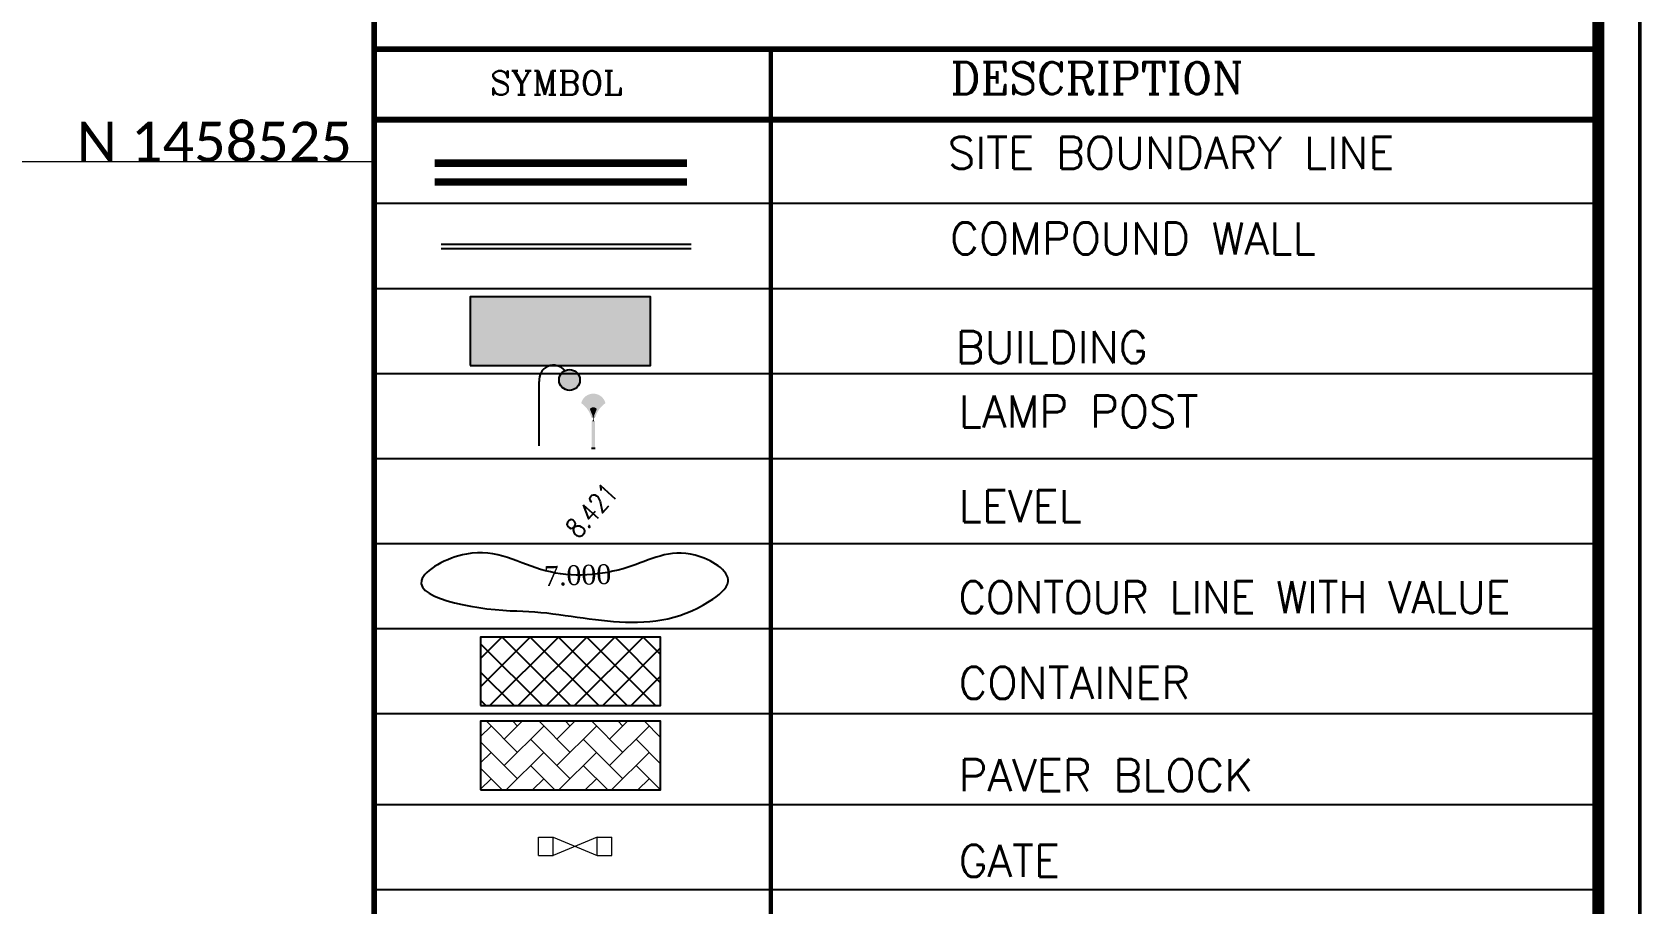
# Model space of a CAD drawing. Header units: metres. Extents: x 420822 to 421453, y 1458172 to 1458620.
# Drawn here: x 421352.5 to 421453.3, y 1458478.6 to 1458533.1 of the extents above; entities that cross this region are included whole.
import ezdxf
from ezdxf.enums import TextEntityAlignment as Align

# ---------------------------------------------------------------- set-up
doc = ezdxf.new("R2010")
doc.units = ezdxf.units.M
doc.header["$MEASUREMENT"] = 0
doc.linetypes.add('DASHDOT2', pattern=[0.5, 0.25, -0.125, 0, -0.125])
doc.linetypes.add('DOT2', pattern=[0.125, 0, -0.125])
doc.layers.get('0').update_dxf_attribs({"linetype": 'CONTINUOUS'})
for name, color, linetype in [('BOUNDARY', 7, 'CONTINUOUS'), ('BUILD', 230, 'CONTINUOUS'), ('BUILDING', 230, 'CONTINUOUS'), ('CONTAINER', 150, 'CONTINUOUS'), ('Contour_RL', 1, 'CONTINUOUS'), ('Contours', 40, 'CONTINUOUS'), ('CWALL', 120, 'CONTINUOUS'), ('DETAIL', 7, 'CONTINUOUS'), ('HATCH', 8, 'CONTINUOUS'), ('HM', 20, 'CONTINUOUS'), ('POND', 5, 'CONTINUOUS'), ('ROAD', 1, 'CONTINUOUS'), ('ROAD LEVEL', 130, 'CONTINUOUS'), ('TITLE', 86, 'CONTINUOUS'), ('TITLE1', 222, 'CONTINUOUS')]:
    doc.layers.add(name, color=color, linetype=linetype)
for name, color, linetype, lineweight in [('Gate', 7, 'CONTINUOUS', 15), ('grid', 5, 'DOT2', 20), ('Paver', 50, 'CONTINUOUS', 9)]:
    doc.layers.add(name, color=color, linetype=linetype, lineweight=lineweight)
doc.styles.add('APEXT', font='romanc.shx')
doc.styles.add('Legend', font='calibri.ttf', dxfattribs={"height": 2})
doc.styles.add('ROMANS', font='romans')
doc.styles.add('ROMANTICITALIC', font='romantic.ttf')

# ---------------------------------------------------------------- blocks, each defined once
blk = doc.blocks.new('LP')
at = {"layer": 'DETAIL'}
h = blk.add_hatch(color=201, dxfattribs=at)
h.set_gradient(color1=(228, 108, 228), one_color=1, tint=1, name='SPHERICAL')
h.paths.add_polyline_path([(0.909, 2.991, 1), (1.856, 2.991, 1)])
at = {"layer": 'DETAIL', "color": 176}
blk.add_line((0, 0), (0, 2.922), dxfattribs=at)
blk.add_circle((1.382, 2.991), 0.474, dxfattribs=at)
blk.add_arc((0.657, 2.997), 0.662, 39.18247, 186.48965, dxfattribs=at)
blk = doc.blocks.new('lp1')
at = {"layer": 'HATCH'}
h = blk.add_hatch(color=20, dxfattribs=at)
h.dxf.hatch_style = 1
h.set_gradient(color1=(255, 63, 0), color2=(255, 205, 189), one_color=1, tint=0.87, name='SPHERICAL')
h.paths.add_polyline_path([(0.551, 2.066, 0.783166), (-0.551, 2.066, -0.165131)])
h = blk.add_hatch(color=40, dxfattribs=at)
h.dxf.hatch_style = 1
h.set_gradient(color1=(255, 191, 0), one_color=1, tint=1, name='SPHERICAL')
h.paths.add_polyline_path([(0.551, 2.066, 0.165131), (-0.551, 2.066, -0.17391), (-0.096, 1.432, -0.090029), (-0.02, 1.453), (-0.155, 1.795, -0.550682), (0.155, 1.795), (0.02, 1.453, -0.090029), (0.096, 1.432, -0.17391)])
h = blk.add_hatch(color=20, dxfattribs=at)
h.dxf.hatch_style = 1
h.set_gradient(color1=(255, 63, 0), color2=(255, 205, 189), one_color=1, tint=0.87, name='SPHERICAL')
h.paths.add_polyline_path([(0.155, 1.795, 0.550682), (-0.155, 1.795), (-0.02, 1.453, -0.045762), (0.02, 1.453)])
h = blk.add_hatch(color=106, dxfattribs=at)
h.dxf.hatch_style = 1
h.set_gradient(color1=(0, 127, 31), color2=(219, 255, 228), one_color=1, tint=0.94, name='CYLINDER')
h.paths.add_polyline_path([(-0.024, 1.452, 0.0855), (-0.096, 1.432, 0.061753), (-0.017, 1.417, 0.025257)])
h = blk.add_hatch(color=34, dxfattribs=at)
h.dxf.hatch_style = 1
h.set_gradient(color1=(153, 76, 0), color2=(255, 222, 189), one_color=1, tint=0.87, name='CYLINDER')
h.paths.add_polyline_path([(-0.08, 0), (0.08, 0), (0.08, 1.232), (-0.08, 1.232)])
h = blk.add_hatch(color=174, dxfattribs=at)
h.dxf.hatch_style = 1
h.set_gradient(color1=(0, 0, 153), color2=(189, 189, 255), one_color=1, tint=0.87, name='CYLINDER')
h.paths.add_polyline_path([(-0.048, 1.232), (0.048, 1.232, -0.196639), (0.02, 1.453, 0.045713), (-0.02, 1.453, -0.196639)])
h = blk.add_hatch(color=106, dxfattribs=at)
h.dxf.hatch_style = 1
h.set_gradient(color1=(0, 127, 31), color2=(219, 255, 228), one_color=1, tint=0.94, name='CYLINDER')
h.paths.add_polyline_path([(0.024, 1.452, 0.025257), (0.017, 1.417, 0.061753), (0.096, 1.432, 0.0855)])
at = {"layer": 'HATCH', "color": 176}
blk.add_line((0.08, 0), (-0.08, 0), dxfattribs=at)
blk = doc.blocks.new('GT')
at = {"layer": 'Gate'}
for p, q in [((-2, 0.5), (-1.2, 0.5)), ((-2, -0.5), (-2, 0.5)), ((-1.2, -0.5), (-1.2, 0.5)), ((1.2, 0.5), (-1.2, -0.5)), ((-1.2, 0.5), (1.2, -0.5)), ((1.2, 0.5), (2, 0.5)), ((1.2, -0.5), (1.2, 0.5)), ((2, -0.5), (2, 0.5)), ((-2, -0.5), (-1.2, -0.5)), ((1.2, -0.5), (2, -0.5))]:
    blk.add_line(p, q, dxfattribs=at)

msp = doc.modelspace()

# ---------------------------------------------------------------- hatches: boundary and pattern name
at = {"layer": 'BUILDING'}
h = msp.add_hatch(color=172, dxfattribs=at)
h.dxf.hatch_style = 1
h.set_gradient(color1=(0, 0, 204), color2=(255, 255, 0), name='CYLINDER')
h.paths.add_polyline_path([(421379.9459, 1458516.53), (421379.9459, 1458512.2372), (421391.2197, 1458512.2372), (421391.2197, 1458516.53)])
at = {"layer": 'Paver'}
h = msp.add_hatch(dxfattribs=at)
h.set_pattern_fill('AR-HBONE', color=8, scale=0.011475)
h.set_pattern_definition([(45, (-29105.7715, -192240.2921), (2e-16, 1.6487736999), [3.4975771915, -1.165859064]), (135, (-29104.9471, -192239.4677), (2e-16, 1.6487736999), [3.4975771915, -1.165859064])])
h.paths.add_polyline_path([(421380.5855, 1458489.9739), (421380.5855, 1458485.6812), (421391.8593, 1458485.6812), (421391.8593, 1458489.9739)])
at = {"layer": 'ROAD', "linetype": 'ByBlock'}
h = msp.add_hatch(dxfattribs=at)
h.set_pattern_fill('ANSI37', color=8, scale=10)
h.set_pattern_definition([(45, (-2.4469, 2.6589), (-0.8838834765, 0.8838834765), []), (135, (-2.4469, 2.6589), (-0.8838834765, -0.8838834765), [])])
h.paths.add_polyline_path([(421380.5855, 1458495.2459), (421380.5855, 1458490.9531), (421391.8593, 1458490.9531), (421391.8593, 1458495.2459)])

# ---------------------------------------------------------------- linework, layer by layer
msp.add_line((421373.931, 1458617.5426), (421373.931, 1458174.9418))
at = {"layer": 'BOUNDARY', "linetype": 'DASHDOT2', "const_width": 0.4785}
msp.add_lwpolyline([(421377.7073, 1458524.8993), (421393.5128, 1458524.8993)], dxfattribs=at)
at = {"layer": 'BOUNDARY', "const_width": 0.4785}
msp.add_lwpolyline([(421377.7073, 1458523.7247), (421393.5128, 1458523.7247)], dxfattribs=at)
at = {"layer": 'CONTAINER', "linetype": 'ByBlock'}
msp.add_lwpolyline([(421380.5855, 1458490.9531), (421391.8593, 1458490.9531), (421391.8593, 1458495.2459), (421380.5855, 1458495.2459)], close=True, dxfattribs=at)
at = {"layer": 'Contours', "ltscale": 5, "start_tangent": (-0.99994723, 0.0102736), "end_tangent": (-0.99994723, 0.0102736)}
msp.add_spline([(421382.8482, 1458496.883), (421376.8872, 1458498.7948), (421379.699, 1458500.4441), (421384.6478, 1458499.3945), (421389.8215, 1458499.6194), (421394.0205, 1458500.3692), (421396.0825, 1458498.7198), (421394.9203, 1458497.4828), (421382.8482, 1458496.883)], degree=3, dxfattribs=at)
at = {"layer": 'CWALL', "linetype": 'Continuous'}
for p, q in [((421378.1213, 1458519.8385), (421393.7698, 1458519.8385)), ((421378.1213, 1458519.565), (421393.7698, 1458519.565))]:
    msp.add_line(p, q, dxfattribs=at)
at = {"layer": 'grid', "color": 8, "linetype": 'ByBlock'}
msp.add_line((420825, 1458525), (421373.931, 1458525), dxfattribs=at)
at = {"layer": 'POND'}
for points in [[(421379.9459, 1458512.2372), (421391.2197, 1458512.2372), (421391.2197, 1458516.53), (421379.9459, 1458516.53)], [(421380.5855, 1458485.6812), (421391.8593, 1458485.6812), (421391.8593, 1458489.9739), (421380.5855, 1458489.9739)]]:
    msp.add_lwpolyline(points, close=True, dxfattribs=at)
at = {"layer": 'TITLE', "color": 8, "const_width": 0.2297}
msp.add_lwpolyline([(420822.3963, 1458172.3963), (421453.1463, 1458172.3963), (421453.1463, 1458620.1463), (420822.3963, 1458620.1463)], close=True, dxfattribs=at)
at = {"layer": 'TITLE', "color": 12, "const_width": 0.75}
msp.add_lwpolyline([(420825, 1458175), (421450.5426, 1458175), (421450.5426, 1458617.5426), (420825, 1458617.5426)], close=True, dxfattribs=at)
at = {"layer": 'TITLE1', "color": 6}
for p, q in [((421373.931, 1458522.3902), (421450.5426, 1458522.3902)), ((421373.931, 1458522.3902), (421450.5426, 1458522.3902)), ((421373.931, 1458517.0697), (421450.5426, 1458517.0697)), ((421373.931, 1458511.7491), (421450.5426, 1458511.7491)), ((421373.931, 1458506.4286), (421450.5426, 1458506.4286)), ((421373.931, 1458501.1081), (421450.5426, 1458501.1081)), ((421373.931, 1458495.7876), (421450.5426, 1458495.7876)), ((421373.931, 1458490.4671), (421450.5426, 1458490.4671)), ((421373.7545, 1458484.7649), (421450.5426, 1458484.7649)), ((421373.931, 1458479.4443), (421450.5426, 1458479.4443))]:
    msp.add_line(p, q, dxfattribs=at)
at = {"layer": 'TITLE1', "color": 190}
msp.add_lwpolyline([(421373.931, 1458174.9418, 0.3724, 0.3724, 0), (421373.931, 1458617.5426, 0.2727, 0.2727, 0)], format="xyseb", dxfattribs=at)
at = {"layer": 'TITLE1', "color": 190, "const_width": 0.3724}
for points in [[(421373.931, 1458532.0367), (421450.5426, 1458532.0367)], [(421373.931, 1458527.6191), (421450.5426, 1458527.6191)]]:
    msp.add_lwpolyline(points, dxfattribs=at)
at = {"layer": 'TITLE1', "color": 190, "const_width": 0.266, "flags": 128}
msp.add_lwpolyline([(421398.7484, 1458435.3946), (421398.7484, 1458532.0367)], dxfattribs=at)

# ---------------------------------------------------------------- block references
at = {"layer": 'BUILD', "xscale": 1.147499078589223, "yscale": 1.147499078589223, "zscale": 1.147499078589223}
msp.add_blockref('GT', (421386.5104, 1458482.1506), dxfattribs=at)
at = {"layer": 'HM', "xscale": 1.376998894307068, "yscale": 1.376998894307068, "zscale": 1.376998894307068}
for name, p in [('LP', (421384.2539, 1458507.2172)), ('lp1', (421387.6459, 1458507.0407))]:
    msp.add_blockref(name, p, dxfattribs=at)

# ---------------------------------------------------------------- texts
at = {"layer": 'Contour_RL', "style": 'ROMANTICITALIC'}
msp.add_text('7.000', height=1.2393, rotation=1.884682, dxfattribs=at).set_placement((421386.6646, 1458499.1273), align=Align.MIDDLE_CENTER)
at = {"layer": 'grid', "linetype": 'ByBlock', "style": 'Legend'}
msp.add_text(' N 1458525 ', height=2.5, dxfattribs=at).set_placement((421354.4361, 1458525))
at = {"layer": 'ROAD LEVEL', "style": 'ROMANS', "width": 0.8}
msp.add_text('8.421', height=1.2393, rotation=48.031055, dxfattribs=at).set_placement((421387.536, 1458503.1722), align=Align.MIDDLE_CENTER)
at = {"layer": 'TITLE1', "color": 190, "style": 'APEXT'}
for s, height, p in [('DESCRIPTION', 2, (421409.9996, 1458529.2219)), ('SYMBOL', 1.5, (421381.1937, 1458529.1768))]:
    msp.add_text(s, height=height, dxfattribs=at).set_placement(p)
at = {"layer": 'TITLE1', "color": 230, "style": 'ROMANS'}
for s, p in [('SITE BOUNDARY LINE', (421409.8345, 1458524.5565)), ('COMPOUND WALL', (421409.975, 1458519.1919)), ('BUILDING', (421410.333, 1458512.3856)), ('LAMP POST', (421410.5109, 1458508.3642)), ('LEVEL', (421410.5109, 1458502.4365)), ('CONTAINER', (421410.5109, 1458491.3774)), ('PAVER BLOCK', (421410.5109, 1458485.5966)), ('GATE', (421410.5109, 1458480.2381))]:
    msp.add_text(s, height=2, dxfattribs=at).set_placement(p)
at = {"layer": 'TITLE1', "color": 230, "style": 'ROMANS', "width": 0.95}
msp.add_text('CONTOUR LINE WITH VALUE', height=2, dxfattribs=at).set_placement((421410.5109, 1458496.7359))

doc.saveas('drawing.dxf')
